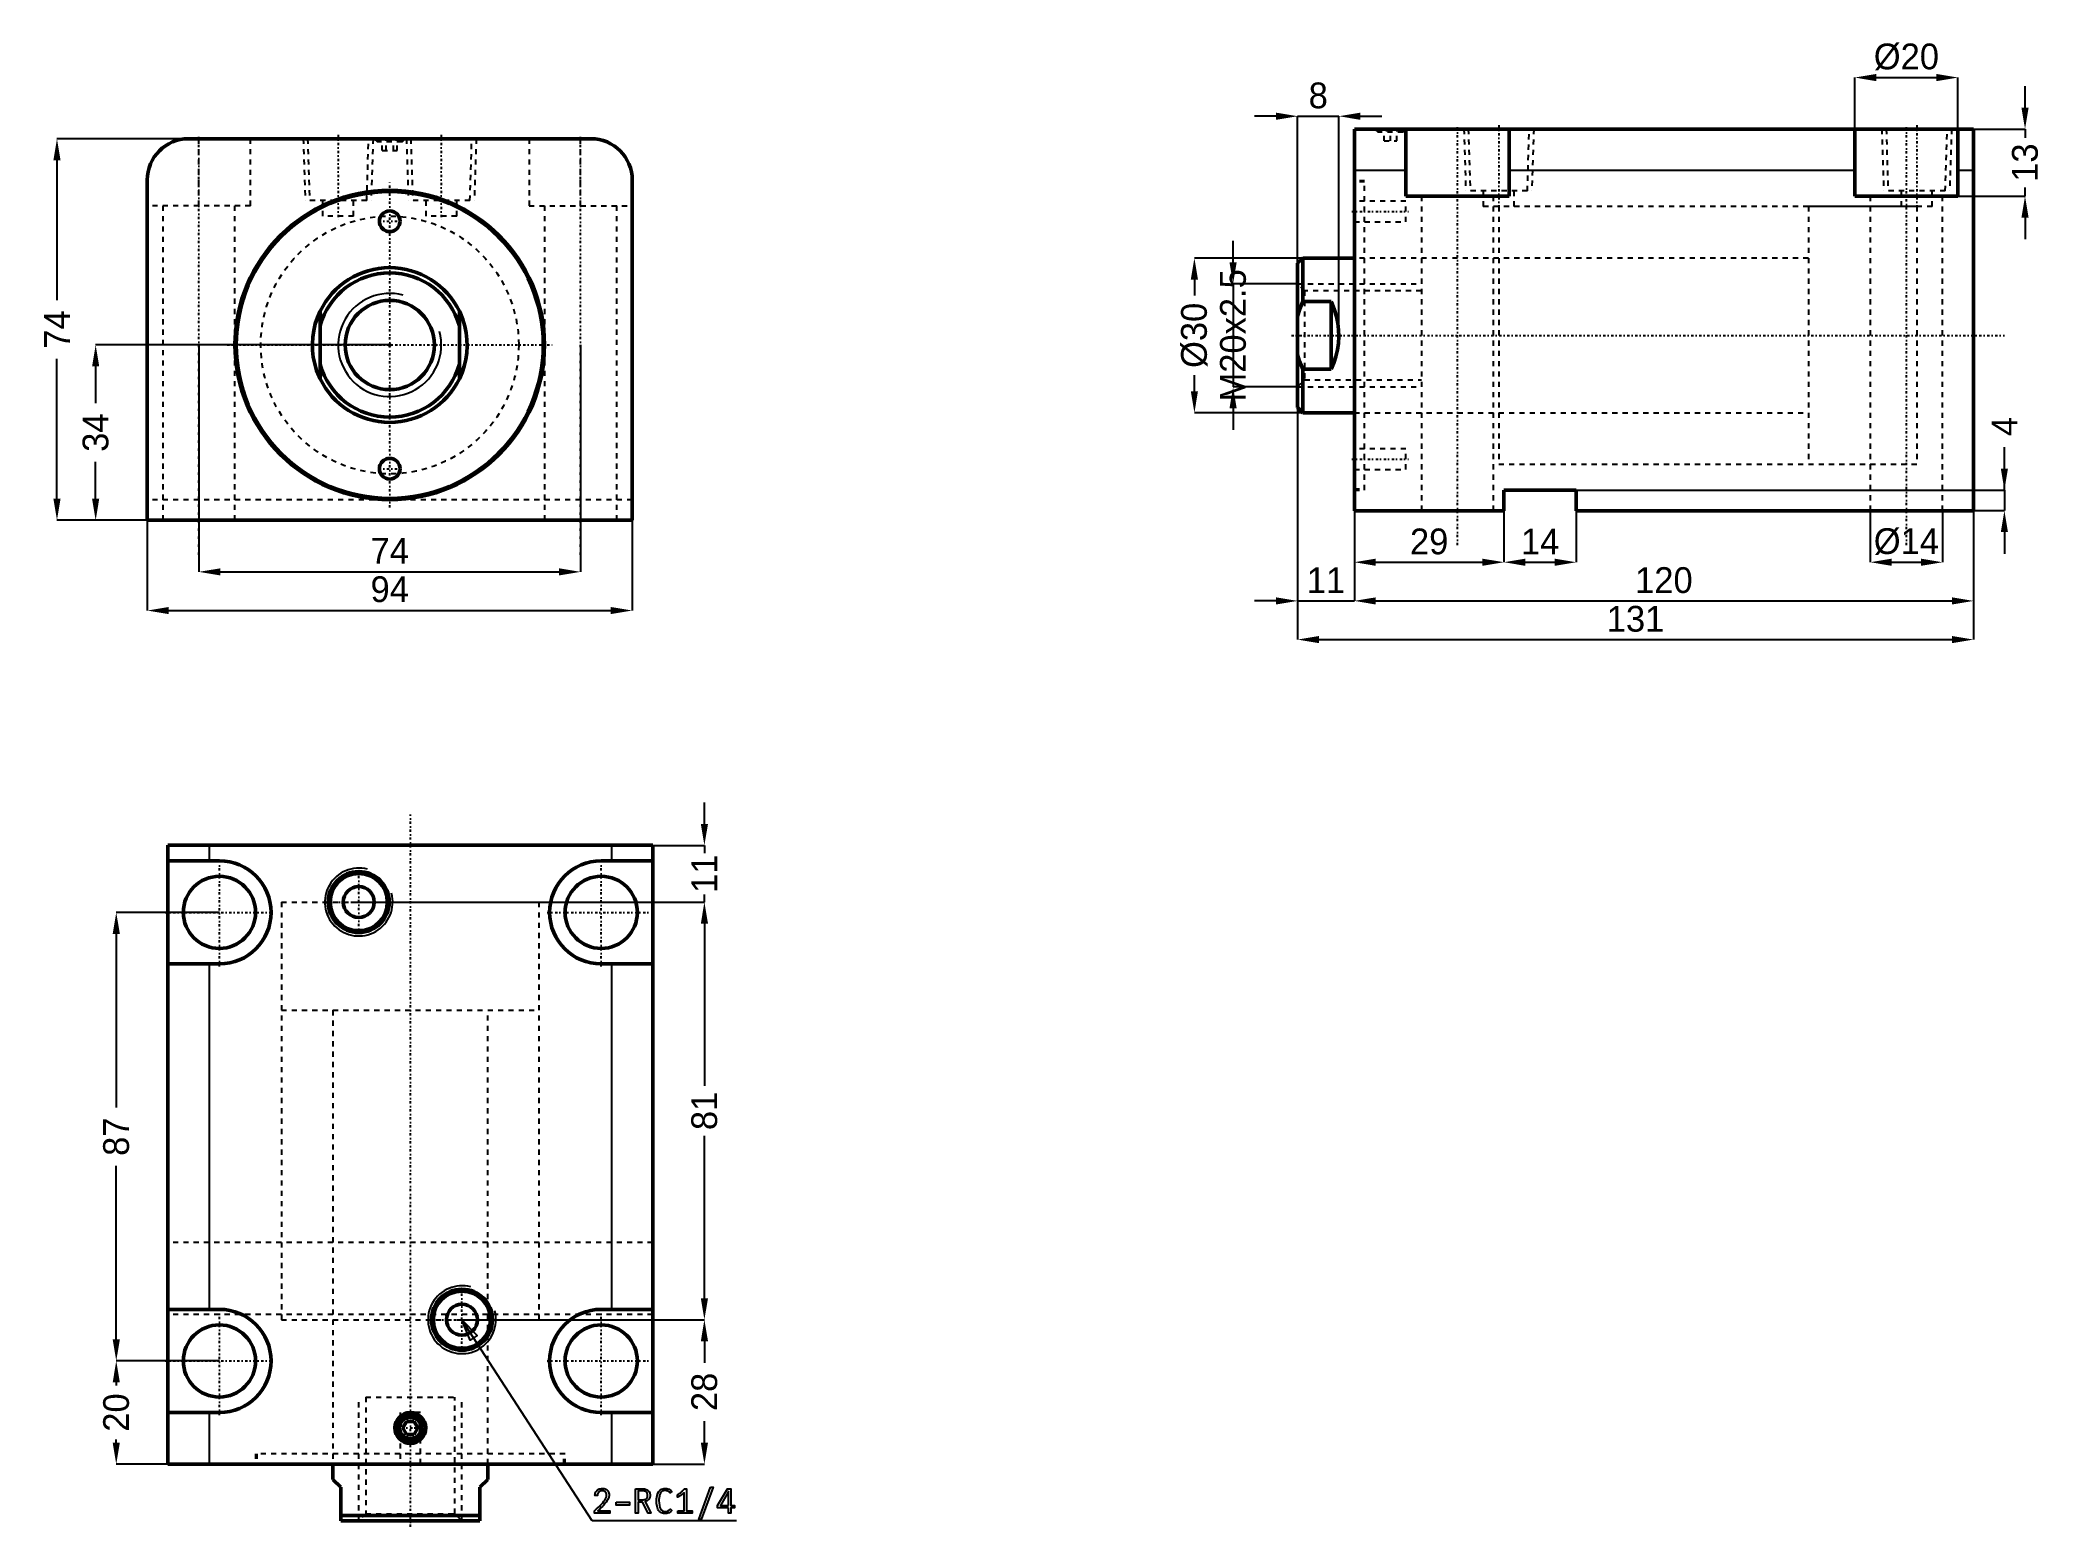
# Model space of a CAD drawing. Header units: millimetres. Extents: x -68 to 320, y -229 to 59.
import ezdxf

# ---------------------------------------------------------------- set-up
doc = ezdxf.new("R2010")
doc.units = ezdxf.units.MM
doc.linetypes.add('Center', pattern=[1.5, 0.45, -0.5, 0.05, -0.5])
doc.linetypes.add('Dashed', pattern=[2, 1, -1])
for name, color, linetype, lineweight in [('2d ConnectionPoints', 7, 'Continuous', 50), ('AM_0', 7, 'Continuous', 50), ('AM_4', 3, 'Continuous', 25), ('AM_5', 3, 'Continuous', 25), ('AM_7', 7, 'Center', 25), ('AM_9', 6, 'Dashed', 25)]:
    doc.layers.add(name, color=color, linetype=linetype, lineweight=lineweight)
doc.dimstyles.new('ISO-25', dxfattribs={"dimtxt": 2.5, "dimasz": 2.5, "dimexe": 1.25, "dimexo": 0.625, "dimtad": 1, "dimtxsty": 'Standard', "dimcen": 2.5, "dimadec": 0, "dimazin": 0, "dimtfac": 1, "dimtmove": 0, "dimatfit": 3, "dimfxl": 1, "dimarcsym": 0})

# ---------------------------------------------------------------- blocks, each defined once
blk = doc.blocks.new('1_RODcxhc_a_sd_50_60_IN_0_in_CXHC_A_IN_LA_50_60ST_0__CN_0')
at = {"layer": 'AM_0'}
for p, q in [((-13.5, -6.54), (-13.5, 6.54)), ((13.5, 6.54), (13.5, -6.54))]:
    blk.add_line(p, q, dxfattribs=at)
for points in [[(-13.5, 6.54), (-14.02, 5.34), (-14.43, 4.09), (-14.73, 2.82), (-14.92, 1.53), (-15, 0.22), (-14.96, -1.09), (-14.81, -2.39), (-14.54, -3.67), (-14.17, -4.92), (-13.69, -6.14), (-13.5, -6.54)], [(13.5, -6.54), (14.02, -5.34), (14.43, -4.09), (14.73, -2.82), (14.92, -1.53), (15, -0.22), (14.96, 1.09), (14.81, 2.39), (14.54, 3.67), (14.17, 4.92), (13.69, 6.14), (13.5, 6.54)]]:
    blk.add_lwpolyline(points, dxfattribs=at)
blk.add_circle((0, 0), 8.65, dxfattribs=at)
for radius, start, end in [(15, 25.8419, 154.1581), (14, 15.3589, 164.6411), (14, 195.3589, 344.6411), (15, 205.8419, 334.1581)]:
    blk.add_arc((0, 0), radius, start, end, dxfattribs=at)
at = {"layer": 'AM_5'}
blk.add_arc((0, 0), 10, 75, 15, dxfattribs=at)
blk = doc.blocks.new('2_bodycxhc_la_a_50_60_0_in_CXHC_A_IN_LA_50_60ST_0__CN_0')
at = {"layer": 'AM_0'}
for p, q in [((39, 40), (-39, 40)), ((-47, 32), (-47, -34)), ((47, -34), (47, 32)), ((-47, -34), (47, -34))]:
    blk.add_line(p, q, dxfattribs=at)
for centre, radius in [((0, 0), 30), ((0, 0), 29.75), ((0, 24), 2), ((0, -24), 2)]:
    blk.add_circle(centre, radius, dxfattribs=at)
for centre, start, end in [((-39, 32), 90, 180), ((39, 32), 360, 90)]:
    blk.add_arc(centre, 8, start, end, dxfattribs=at)
at = {"layer": 'AM_5', "linetype": 'Dashed'}
for p, q in [((-16.77, 40), (-16.39, 28)), ((-3.23, 40), (-3.61, 28)), ((3.23, 40), (3.61, 28)), ((16.77, 40), (16.39, 28))]:
    blk.add_line(p, q, dxfattribs=at)
at = {"layer": 'AM_7'}
for p, q in [((-37, -40.7), (-37, 40.7)), ((-10, 40.75), (-10, 24.25)), ((0, 40.03), (0, 39.37)), ((10, 40.75), (10, 24.25)), ((37, -40.7), (37, 40.7)), ((0, -31.5), (0, 31.5)), ((-2.1, 24), (2.1, 24)), ((-31.5, 0), (31.5, 0)), ((-2.1, -24), (2.1, -24))]:
    blk.add_line(p, q, dxfattribs=at)
at = {"layer": 'AM_9'}
for p, q in [((-37, 27), (-37, 40)), ((-27, 27), (-27, 40)), ((-15.91, 40), (-15.54, 28)), ((-4.46, 28), (-4.09, 40)), ((-3, 40), (-2.4, 39.4)), ((-2.1, 39.7), (-2.4, 39.4)), ((2.4, 39.4), (-2.4, 39.4)), ((2.1, 39.7), (-2.1, 39.7)), ((-1.44, 37.7), (-1.44, 39.7)), ((-0.72, 37.7), (-0.72, 39.7)), ((0.72, 37.7), (0.72, 39.7)), ((1.44, 37.7), (1.44, 39.7)), ((2.4, 39.4), (2.1, 39.7)), ((2.4, 39.4), (3, 40)), ((4.09, 40), (4.46, 28)), ((15.54, 28), (15.91, 40)), ((27, 40), (27, 27)), ((37, 27), (37, 40)), ((-1.44, 37.7), (1.44, 37.7)), ((-4.46, 28), (-15.54, 28)), ((-13, 28), (-13, 25)), ((-7, 25), (-7, 28)), ((15.54, 28), (4.46, 28)), ((7, 28), (7, 25)), ((13, 25), (13, 28)), ((-27, 27), (-47, 27)), ((-44, 27), (-44, -34)), ((-30, -34), (-30, 27)), ((-7, 25), (-13, 25)), ((13, 25), (7, 25)), ((27, 27), (47, 27)), ((30, 27), (30, -34)), ((44, -34), (44, 27)), ((47, -30), (-47, -30))]:
    blk.add_line(p, q, dxfattribs=at)
blk.add_circle((0, 0), 25, dxfattribs=at)
blk = doc.blocks.new('*D3')
at = {"layer": 'AM_5', "color": 0, "lineweight": -2}
for p, q in [((-47, -34), (-47, -51.5)), ((47, -34), (47, -51.5)), ((-42.83, -51.5), (42.83, -51.5))]:
    blk.add_line(p, q, dxfattribs=at)
at = {"layer": 'AM_5', "color": 0}
for points in [[(-42.83, -50.81), (-42.83, -52.19), (-47, -51.5)], [(42.83, -52.19), (42.83, -50.81), (47, -51.5)]]:
    blk.add_solid(points, dxfattribs=at)
at = {"layer": 'Defpoints', "color": 0}
for p in [(-47, -34), (47, -34), (47, -51.5)]:
    blk.add_point(p, dxfattribs=at)
at = {"layer": 'AM_5', "color": 0, "insert": (0, -47.39), "char_height": 5, "attachment_point": 5}
blk.add_mtext('94', dxfattribs=at)
blk = doc.blocks.new('*D4')
at = {"layer": 'AM_5', "color": 0, "lineweight": -2}
for p, q in [((-37, 0), (-37, -44)), ((37, 0), (37, -44)), ((-32.83, -44), (32.83, -44))]:
    blk.add_line(p, q, dxfattribs=at)
at = {"layer": 'AM_5', "color": 0}
for points in [[(-32.83, -43.31), (-32.83, -44.69), (-37, -44)], [(32.83, -44.69), (32.83, -43.31), (37, -44)]]:
    blk.add_solid(points, dxfattribs=at)
at = {"layer": 'Defpoints', "color": 0}
for p in [(-37, 0), (37, 0), (37, -44)]:
    blk.add_point(p, dxfattribs=at)
at = {"layer": 'AM_5', "color": 0, "insert": (0, -39.91), "char_height": 5, "attachment_point": 5}
blk.add_mtext('74', dxfattribs=at)
blk = doc.blocks.new('*D5')
at = {"layer": 'AM_5', "color": 0, "lineweight": -2}
for p, q in [((-39, 40), (-64.5, 40)), ((-64.5, 35.83), (-64.5, 8.67)), ((-64.5, -29.83), (-64.5, -2.67)), ((-47, -34), (-64.5, -34))]:
    blk.add_line(p, q, dxfattribs=at)
at = {"layer": 'AM_5', "color": 0}
for points in [[(-63.81, 35.83), (-65.19, 35.83), (-64.5, 40)], [(-65.19, -29.83), (-63.81, -29.83), (-64.5, -34)]]:
    blk.add_solid(points, dxfattribs=at)
at = {"layer": 'Defpoints', "color": 0}
for p in [(-64.5, 40), (-39, 40), (-47, -34)]:
    blk.add_point(p, dxfattribs=at)
at = {"layer": 'AM_5', "color": 0, "insert": (-64.5, 3), "char_height": 5, "attachment_point": 5, "rotation": 90}
blk.add_mtext('74', dxfattribs=at)
blk = doc.blocks.new('*D6')
at = {"layer": 'AM_5', "color": 0, "lineweight": -2}
for p, q in [((0, 0), (-57, 0)), ((-57, -4.17), (-57, -11.31)), ((-57, -29.83), (-57, -22.69)), ((-47, -34), (-57, -34))]:
    blk.add_line(p, q, dxfattribs=at)
at = {"layer": 'AM_5', "color": 0}
for points in [[(-56.31, -4.17), (-57.69, -4.17), (-57, 0)], [(-57.69, -29.83), (-56.31, -29.83), (-57, -34)]]:
    blk.add_solid(points, dxfattribs=at)
at = {"layer": 'Defpoints', "color": 0}
for p in [(-57, 0), (0, 0), (-47, -34)]:
    blk.add_point(p, dxfattribs=at)
at = {"layer": 'AM_5', "color": 0, "insert": (-57, -17), "char_height": 5, "attachment_point": 5, "rotation": 90}
blk.add_mtext('34', dxfattribs=at)
blk = doc.blocks.new('1_RODcxhc_a_sd_50_60_IN_0_in_CXHC_A_IN_LA_50_60ST_0__CN_2')
at = {"layer": 'AM_0'}
for p, q in [((-10, 15), (-11, 14)), ((-11, 14), (-11, -14)), ((0, 15), (-10, 15)), ((-10, 15), (-10, 6.54)), ((-4.5, 6.54), (-10, 6.54)), ((-4.5, 6.54), (-4.5, -6.54)), ((-10, -6.54), (-4.5, -6.54)), ((-10, -6.54), (-10, -15)), ((-11, -14), (-10, -15)), ((-10, -15), (0, -15))]:
    blk.add_line(p, q, dxfattribs=at)
for points in [[(-10, 6.54), (-10.55, 5.15), (-11, 3.71)], [(-4.5, -6.54), (-3.98, -5.34), (-3.57, -4.09), (-3.27, -2.82), (-3.08, -1.53), (-3, -0.22), (-3.04, 1.09), (-3.19, 2.39), (-3.46, 3.67), (-3.83, 4.92), (-4.31, 6.14), (-4.5, 6.54)], [(-11, -3.71), (-10.6, -5.01), (-10, -6.54)]]:
    blk.add_lwpolyline(points, dxfattribs=at)
at = {"layer": 'AM_5', "linetype": 'Dashed'}
for p, q in [((-11, 10), (13, 10)), ((-11, -10), (13, -10))]:
    blk.add_line(p, q, dxfattribs=at)
at = {"layer": 'AM_9'}
for p, q in [((109, 25), (88, 25)), ((88, 25), (88, -25)), ((109, 25), (109, -25)), ((88, 15), (0, 15)), ((-9.65, 8.65), (-11, 10)), ((13, 8.65), (-9.65, 8.65)), ((-9.65, 8.65), (-9.65, -8.65)), ((-11, -10), (-9.65, -8.65)), ((-9.65, -8.65), (13, -8.65)), ((0, -15), (88, -15)), ((88, -25), (109, -25))]:
    blk.add_line(p, q, dxfattribs=at)
blk = doc.blocks.new('2_bodycxhc_la_a_50_60_0_in_CXHC_A_IN_LA_50_60ST_0__CN_2')
at = {"layer": 'AM_0'}
for p, q in [((120, 40), (0, 40)), ((0, -34), (0, 40)), ((10, 27), (10, 40)), ((30, 40), (30, 27)), ((97, 27), (97, 40)), ((117, 40), (117, 27)), ((120, -34), (120, 40)), ((30, 27), (10, 27)), ((117, 27), (97, 27)), ((29, -30), (29, -34)), ((43, -30), (29, -30)), ((43, -34), (43, -30)), ((29, -34), (0, -34)), ((120, -34), (43, -34))]:
    blk.add_line(p, q, dxfattribs=at)
at = {"layer": 'AM_4'}
for p, q in [((10, 32), (0, 32)), ((97, 32), (30, 32)), ((120, 32), (117, 32))]:
    blk.add_line(p, q, dxfattribs=at)
at = {"layer": 'AM_5', "linetype": 'Dashed'}
for p, q in [((21.23, 40), (21.61, 28)), ((34.77, 40), (34.39, 28)), ((102.23, 40), (102.61, 28)), ((115.77, 40), (115.39, 28))]:
    blk.add_line(p, q, dxfattribs=at)
at = {"layer": 'AM_7'}
for p, q in [((7, 40.03), (7, 39.37)), ((20, -40.7), (20, 40.7)), ((28, 40.75), (28, 24.25)), ((107, -40.7), (107, 40.7)), ((109, 40.75), (109, 24.25)), ((-0.5, 24), (10.5, 24)), ((-12.2, 0), (126, 0)), ((-0.5, -24), (10.5, -24))]:
    blk.add_line(p, q, dxfattribs=at)
at = {"layer": 'AM_9'}
for p, q in [((4, 40), (4.6, 39.4)), ((4.9, 39.7), (4.6, 39.4)), ((9.4, 39.4), (4.6, 39.4)), ((9.1, 39.7), (4.9, 39.7)), ((5.75, 37.7), (5.75, 39.7)), ((7, 37.7), (7, 39.7)), ((8.25, 37.7), (8.25, 39.7)), ((9.4, 39.4), (9.1, 39.7)), ((9.4, 39.4), (10, 40)), ((22.09, 40), (22.46, 28)), ((33.54, 28), (33.91, 40)), ((103.09, 40), (103.46, 28)), ((114.54, 28), (114.91, 40)), ((5.75, 37.7), (8.25, 37.7)), ((2, 30), (0, 30)), ((2, 29.75), (0, 29.75)), ((2, -30), (2, 30)), ((33.54, 28), (22.46, 28)), ((25, 28), (25, 25)), ((31, 25), (31, 28)), ((114.54, 28), (103.46, 28)), ((106, 28), (106, 25)), ((112, 25), (112, 28)), ((10, 26), (0, 26)), ((10, 22), (10, 26)), ((13, 27), (13, -34)), ((112, 25), (25, 25)), ((27, -34), (27, 27)), ((28, 25), (28, -25)), ((100, 27), (100, -34)), ((109, 25), (109, -25)), ((114, -34), (114, 27)), ((0, 22), (10, 22)), ((28, 15), (0, 15)), ((0, -15), (28, -15)), ((10, -22), (0, -22)), ((10, -26), (10, -22)), ((0, -26), (10, -26)), ((28, -25), (109, -25)), ((0, -29.75), (2, -29.75)), ((0, -30), (2, -30))]:
    blk.add_line(p, q, dxfattribs=at)
blk = doc.blocks.new('*D22')
at = {"layer": 'AM_5', "color": 0, "lineweight": -2}
for p, q in [((215.97, -28.13), (215.97, -42.13)), ((186.97, -32.13), (186.97, -42.13)), ((191.13, -42.13), (211.8, -42.13))]:
    blk.add_line(p, q, dxfattribs=at)
at = {"layer": 'AM_5', "color": 0}
for points in [[(191.13, -41.44), (191.13, -42.83), (186.97, -42.13)], [(211.8, -42.83), (211.8, -41.44), (215.97, -42.13)]]:
    blk.add_solid(points, dxfattribs=at)
at = {"layer": 'Defpoints', "color": 0}
for p in [(215.97, -28.13), (186.97, -32.13), (215.97, -42.13)]:
    blk.add_point(p, dxfattribs=at)
at = {"layer": 'AM_5', "color": 0, "insert": (201.47, -38.13), "char_height": 5, "attachment_point": 5}
blk.add_mtext('29', dxfattribs=at)
blk = doc.blocks.new('*D23')
at = {"layer": 'AM_5', "color": 0, "lineweight": -2}
for p, q in [((186.97, -32.13), (186.97, -49.63)), ((306.97, -32.13), (306.97, -49.63)), ((191.13, -49.63), (302.8, -49.63))]:
    blk.add_line(p, q, dxfattribs=at)
at = {"layer": 'AM_5', "color": 0}
for points in [[(191.13, -48.94), (191.13, -50.33), (186.97, -49.63)], [(302.8, -50.33), (302.8, -48.94), (306.97, -49.63)]]:
    blk.add_solid(points, dxfattribs=at)
at = {"layer": 'Defpoints', "color": 0}
for p in [(186.97, -32.13), (306.97, -32.13), (306.97, -49.63)]:
    blk.add_point(p, dxfattribs=at)
at = {"layer": 'AM_5', "color": 0, "insert": (246.97, -45.63), "char_height": 5, "attachment_point": 5}
blk.add_mtext('120', dxfattribs=at)
blk = doc.blocks.new('*D24')
at = {"layer": 'AM_5', "color": 0, "lineweight": -2}
for p, q in [((175.97, 1.87), (175.97, -57.13)), ((306.97, -32.13), (306.97, -57.13)), ((180.13, -57.13), (302.8, -57.13))]:
    blk.add_line(p, q, dxfattribs=at)
at = {"layer": 'AM_5', "color": 0}
for points in [[(180.13, -56.44), (180.13, -57.83), (175.97, -57.13)], [(302.8, -57.83), (302.8, -56.44), (306.97, -57.13)]]:
    blk.add_solid(points, dxfattribs=at)
at = {"layer": 'Defpoints', "color": 0}
for p in [(175.97, 1.87), (306.97, -32.13), (306.97, -57.13)]:
    blk.add_point(p, dxfattribs=at)
at = {"layer": 'AM_5', "color": 0, "insert": (241.47, -53.13), "char_height": 5, "attachment_point": 5}
blk.add_mtext('131', dxfattribs=at)
blk = doc.blocks.new('*D25')
at = {"layer": 'AM_5', "color": 0, "lineweight": -2}
for p, q in [((215.97, -28.13), (215.97, -42.13)), ((229.97, -32.13), (229.97, -42.13)), ((220.13, -42.13), (225.8, -42.13))]:
    blk.add_line(p, q, dxfattribs=at)
at = {"layer": 'AM_5', "color": 0}
for points in [[(220.13, -41.44), (220.13, -42.83), (215.97, -42.13)], [(225.8, -42.83), (225.8, -41.44), (229.97, -42.13)]]:
    blk.add_solid(points, dxfattribs=at)
at = {"layer": 'Defpoints', "color": 0}
for p in [(215.97, -28.13), (229.97, -32.13), (229.97, -42.13)]:
    blk.add_point(p, dxfattribs=at)
at = {"layer": 'AM_5', "color": 0, "insert": (222.97, -38.13), "char_height": 5, "attachment_point": 5}
blk.add_mtext('14', dxfattribs=at)
blk = doc.blocks.new('*D26')
at = {"layer": 'AM_5', "color": 0, "lineweight": -2}
for p, q in [((312.97, -28.13), (312.97, -19.8)), ((215.97, -28.13), (312.97, -28.13)), ((312.97, -28.13), (312.97, -32.13)), ((229.97, -32.13), (312.97, -32.13)), ((312.97, -36.3), (312.97, -40.47))]:
    blk.add_line(p, q, dxfattribs=at)
at = {"layer": 'AM_5', "color": 0}
for points in [[(312.27, -23.97), (313.66, -23.97), (312.97, -28.13)], [(313.66, -36.3), (312.27, -36.3), (312.97, -32.13)]]:
    blk.add_solid(points, dxfattribs=at)
at = {"layer": 'Defpoints', "color": 0}
for p in [(215.97, -28.13), (229.97, -32.13), (312.97, -32.13)]:
    blk.add_point(p, dxfattribs=at)
at = {"layer": 'AM_5', "color": 0, "insert": (312.97, -15.8), "char_height": 5, "attachment_point": 5, "rotation": 90}
blk.add_mtext('4', dxfattribs=at)
blk = doc.blocks.new('*D27')
at = {"layer": 'AM_5', "color": 0, "lineweight": -2}
for p, q in [((286.97, -32.13), (286.97, -42.13)), ((300.97, -32.13), (300.97, -42.13)), ((291.13, -42.13), (296.8, -42.13))]:
    blk.add_line(p, q, dxfattribs=at)
at = {"layer": 'AM_5', "color": 0}
for points in [[(291.13, -41.44), (291.13, -42.83), (286.97, -42.13)], [(296.8, -42.83), (296.8, -41.44), (300.97, -42.13)]]:
    blk.add_solid(points, dxfattribs=at)
at = {"layer": 'Defpoints', "color": 0}
for p in [(286.97, -32.13), (300.97, -32.13), (300.97, -42.13)]:
    blk.add_point(p, dxfattribs=at)
at = {"layer": 'AM_5', "color": 0, "insert": (293.97, -38.13), "char_height": 5, "attachment_point": 5}
blk.add_mtext('Ø14', dxfattribs=at)
blk = doc.blocks.new('*D28')
at = {"layer": 'AM_5', "color": 0, "lineweight": -2}
for p, q in [((283.97, 41.87), (283.97, 51.87)), ((288.13, 51.87), (299.8, 51.87)), ((303.97, 41.87), (303.97, 51.87))]:
    blk.add_line(p, q, dxfattribs=at)
at = {"layer": 'AM_5', "color": 0}
for points in [[(288.13, 52.56), (288.13, 51.17), (283.97, 51.87)], [(299.8, 51.17), (299.8, 52.56), (303.97, 51.87)]]:
    blk.add_solid(points, dxfattribs=at)
at = {"layer": 'Defpoints', "color": 0}
for p in [(303.97, 51.87), (283.97, 41.87), (303.97, 41.87)]:
    blk.add_point(p, dxfattribs=at)
at = {"layer": 'AM_5', "color": 0, "insert": (293.97, 55.87), "char_height": 5, "attachment_point": 5}
blk.add_mtext('Ø20', dxfattribs=at)
blk = doc.blocks.new('*D29')
at = {"layer": 'AM_5', "color": 0, "lineweight": -2}
for p, q in [((316.97, 46.03), (316.97, 50.2)), ((303.97, 41.87), (316.97, 41.87)), ((316.97, 41.87), (316.97, 40.2)), ((303.97, 28.87), (316.97, 28.87)), ((316.97, 28.87), (316.97, 30.53)), ((316.97, 24.7), (316.97, 20.53))]:
    blk.add_line(p, q, dxfattribs=at)
at = {"layer": 'AM_5', "color": 0}
for points in [[(316.27, 46.03), (317.66, 46.03), (316.97, 41.87)], [(317.66, 24.7), (316.27, 24.7), (316.97, 28.87)]]:
    blk.add_solid(points, dxfattribs=at)
at = {"layer": 'Defpoints', "color": 0}
for p in [(303.97, 41.87), (303.97, 28.87), (316.97, 28.87)]:
    blk.add_point(p, dxfattribs=at)
at = {"layer": 'AM_5', "color": 0, "insert": (316.97, 35.37), "char_height": 5, "attachment_point": 5, "rotation": 90}
blk.add_mtext('13', dxfattribs=at)
blk = doc.blocks.new('*D30')
at = {"layer": 'AM_5', "color": 0, "lineweight": -2}
for p, q in [((175.97, 1.87), (175.97, -49.63)), ((186.97, -32.13), (186.97, -49.63)), ((171.8, -49.63), (167.63, -49.63)), ((175.97, -49.63), (186.97, -49.63)), ((191.13, -49.63), (195.3, -49.63))]:
    blk.add_line(p, q, dxfattribs=at)
at = {"layer": 'AM_5', "color": 0}
for points in [[(171.8, -50.33), (171.8, -48.94), (175.97, -49.63)], [(191.13, -48.94), (191.13, -50.33), (186.97, -49.63)]]:
    blk.add_solid(points, dxfattribs=at)
at = {"layer": 'Defpoints', "color": 0}
for p in [(175.97, 1.87), (186.97, -32.13), (186.97, -49.63)]:
    blk.add_point(p, dxfattribs=at)
at = {"layer": 'AM_5', "color": 0, "insert": (181.47, -45.63), "char_height": 5, "attachment_point": 5}
blk.add_mtext('11', dxfattribs=at)
blk = doc.blocks.new('*D31')
at = {"layer": 'AM_5', "color": 0, "lineweight": -2}
for p, q in [((171.8, 44.37), (167.63, 44.37)), ((175.97, 1.87), (175.97, 44.37)), ((175.97, 44.37), (183.97, 44.37)), ((183.97, 1.87), (183.97, 44.37)), ((188.13, 44.37), (192.3, 44.37))]:
    blk.add_line(p, q, dxfattribs=at)
at = {"layer": 'AM_5', "color": 0}
for points in [[(171.8, 43.67), (171.8, 45.06), (175.97, 44.37)], [(188.13, 45.06), (188.13, 43.67), (183.97, 44.37)]]:
    blk.add_solid(points, dxfattribs=at)
at = {"layer": 'Defpoints', "color": 0}
for p in [(183.97, 44.37), (175.97, 1.87), (183.97, 1.87)]:
    blk.add_point(p, dxfattribs=at)
at = {"layer": 'AM_5', "color": 0, "insert": (179.97, 48.37), "char_height": 5, "attachment_point": 5}
blk.add_mtext('8', dxfattribs=at)
blk = doc.blocks.new('*D32')
at = {"layer": 'AM_5', "color": 0, "lineweight": -2}
for p, q in [((176.97, 16.87), (155.97, 16.87)), ((155.97, 12.7), (155.97, 9.62)), ((155.97, -8.97), (155.97, -5.88)), ((176.97, -13.13), (155.97, -13.13))]:
    blk.add_line(p, q, dxfattribs=at)
at = {"layer": 'AM_5', "color": 0}
for points in [[(156.66, 12.7), (155.27, 12.7), (155.97, 16.87)], [(155.27, -8.97), (156.66, -8.97), (155.97, -13.13)]]:
    blk.add_solid(points, dxfattribs=at)
at = {"layer": 'Defpoints', "color": 0}
for p in [(155.97, 16.87), (176.97, 16.87), (176.97, -13.13)]:
    blk.add_point(p, dxfattribs=at)
at = {"layer": 'AM_5', "color": 0, "insert": (155.97, 1.87), "char_height": 5, "attachment_point": 5, "rotation": 90}
blk.add_mtext('Ø30', dxfattribs=at)
blk = doc.blocks.new('*D33')
at = {"layer": 'AM_5', "color": 0, "lineweight": -2}
for p, q in [((163.47, 16.03), (163.47, 20.2)), ((175.97, 11.87), (163.47, 11.87)), ((163.47, 11.87), (163.47, -8.13)), ((175.97, -8.13), (163.47, -8.13)), ((163.47, -12.3), (163.47, -16.47))]:
    blk.add_line(p, q, dxfattribs=at)
at = {"layer": 'AM_5', "color": 0}
for points in [[(162.77, 16.03), (164.16, 16.03), (163.47, 11.87)], [(164.16, -12.3), (162.77, -12.3), (163.47, -8.13)]]:
    blk.add_solid(points, dxfattribs=at)
at = {"layer": 'Defpoints', "color": 0}
for p in [(175.97, 11.87), (163.47, -8.13), (175.97, -8.13)]:
    blk.add_point(p, dxfattribs=at)
at = {"layer": 'AM_5', "color": 0, "insert": (163.47, 1.87), "char_height": 5, "attachment_point": 5, "rotation": 90}
blk.add_mtext('M20x2.5', dxfattribs=at)
blk = doc.blocks.new('1_RODcxhc_a_sd_50_60_IN_0_in_CXHC_A_IN_LA_50_60ST_0__CN_4')
at = {"layer": 'AM_0'}
for p, q in [((-15, 0), (-15, -3)), ((15, -3), (15, 0)), ((-13.5, -4.5), (-15, -3)), ((15, -3), (13.5, -4.5)), ((-13.5, -11), (-13.5, -4.5)), ((13.5, -4.5), (13.5, -11)), ((-13.5, -10), (13.5, -10)), ((-13.5, -11), (13.5, -11))]:
    blk.add_line(p, q, dxfattribs=at)
at = {"layer": 'AM_5', "linetype": 'Dashed'}
for p, q in [((-10, -11), (-10, 13)), ((10, -11), (10, 13))]:
    blk.add_line(p, q, dxfattribs=at)
at = {"layer": 'AM_7'}
blk.add_line((0, -12.2), (0, 126), dxfattribs=at)
at = {"layer": 'AM_9'}
for p, q in [((-25, 109), (25, 109)), ((-25, 109), (-25, 88)), ((25, 88), (25, 109)), ((-25, 88), (25, 88)), ((-15, 88), (-15, 0)), ((15, 0), (15, 88)), ((-8.647, 13), (8.647, 13)), ((-8.647, 13), (-8.647, -9.647)), ((8.647, -9.647), (8.647, 13)), ((-8.647, -9.647), (-10, -11)), ((-8.647, -9.647), (8.647, -9.647)), ((10, -11), (8.647, -9.647))]:
    blk.add_line(p, q, dxfattribs=at)
blk = doc.blocks.new('2_bodycxhc_la_a_50_60_0_in_CXHC_A_IN_LA_50_60ST_0__CN_4')
at = {"layer": 'AM_0'}
for p, q in [((47, 120), (-47, 120)), ((-47, 120), (-47, 0)), ((-47, 117), (-37, 117)), ((37, 117), (47, 117)), ((47, 120), (47, 0)), ((-37, 97), (-47, 97)), ((47, 97), (37, 97)), ((-47, 30), (-37, 30)), ((37, 30), (47, 30)), ((-37, 10), (-47, 10)), ((-0.72, 8.25), (-1.44, 7)), ((0.72, 8.25), (-0.72, 8.25)), ((1.44, 7), (0.72, 8.25)), ((47, 10), (37, 10)), ((-1.44, 7), (-0.72, 5.75)), ((-0.72, 5.75), (0.72, 5.75)), ((0.72, 5.75), (1.44, 7)), ((47, 0), (-47, 0))]:
    blk.add_line(p, q, dxfattribs=at)
for centre, radius in [((-37, 107), 7), ((-10, 109), 5.91), ((-10, 109), 5.54), ((37, 107), 7), ((-10, 109), 3), ((10, 28), 5.91), ((10, 28), 5.54), ((10, 28), 3), ((-37, 20), 7), ((37, 20), 7), ((0, 7), 3), ((0, 7), 2.4), ((0, 7), 2.1)]:
    blk.add_circle(centre, radius, dxfattribs=at)
for centre, start, end in [((-37, 107), 270, 90), ((37, 107), 90, 270), ((-37, 20), 270, 90), ((37, 20), 90, 270)]:
    blk.add_arc(centre, 10, start, end, dxfattribs=at)
at = {"layer": 'AM_4'}
for p, q in [((-39, 120), (-39, 117)), ((39, 120), (39, 117)), ((-39, 97), (-39, 30)), ((39, 97), (39, 30)), ((-39, 10), (-39, 0)), ((39, 10), (39, 0))]:
    blk.add_line(p, q, dxfattribs=at)
at = {"layer": 'AM_5'}
for centre in [(-10, 109), (10, 28)]:
    blk.add_arc(centre, 6.58, 75, 15, dxfattribs=at)
at = {"layer": 'AM_7'}
for p, q in [((-37, 96.5), (-37, 117.5)), ((37, 96.5), (37, 117.5)), ((-10, 102.79), (-10, 115.21)), ((-16.21, 109), (-3.79, 109)), ((-47.5, 107), (-26.5, 107)), ((26.5, 107), (47.5, 107)), ((10, 21.79), (10, 34.21)), ((-37, 9.5), (-37, 30.5)), ((3.79, 28), (16.21, 28)), ((37, 9.5), (37, 30.5)), ((-47.5, 20), (-26.5, 20)), ((26.5, 20), (47.5, 20)), ((-3.15, 7), (3.15, 7))]:
    blk.add_line(p, q, dxfattribs=at)
at = {"layer": 'AM_9'}
for p, q in [((-25, 109), (25, 109)), ((-25, 109), (-25, 28)), ((25, 28), (25, 109)), ((47, 43), (-47, 43)), ((47, 29), (-47, 29)), ((-25, 28), (25, 28)), ((-15, 28), (-15, 0)), ((15, 0), (15, 28)), ((2, 10), (-2, 10)), ((-2, 10), (-2, 0)), ((2, 0), (2, 10)), ((30, 2), (-30, 2)), ((-30, 2), (-30, 0)), ((-29.75, 2), (-29.75, 0)), ((29.75, 0), (29.75, 2)), ((30, 0), (30, 2))]:
    blk.add_line(p, q, dxfattribs=at)
blk = doc.blocks.new('*D42')
at = {"layer": 'AM_5', "color": 0, "lineweight": -2}
for p, q in [((-33.01, -197.04), (-53.01, -197.04)), ((-53.01, -201.2), (-53.01, -201.79)), ((-53.01, -212.87), (-53.01, -212.29)), ((-43.01, -217.04), (-53.01, -217.04))]:
    blk.add_line(p, q, dxfattribs=at)
at = {"layer": 'AM_5', "color": 0}
for points in [[(-52.31, -201.2), (-53.7, -201.2), (-53.01, -197.04)], [(-53.7, -212.87), (-52.31, -212.87), (-53.01, -217.04)]]:
    blk.add_solid(points, dxfattribs=at)
at = {"layer": 'Defpoints', "color": 0}
for p in [(-53.01, -197.04), (-33.01, -197.04), (-43.01, -217.04)]:
    blk.add_point(p, dxfattribs=at)
at = {"layer": 'AM_5', "color": 0, "insert": (-53.01, -207.04), "char_height": 5, "attachment_point": 5, "rotation": 90}
blk.add_mtext('20', dxfattribs=at)
blk = doc.blocks.new('*D43')
at = {"layer": 'AM_5', "color": 0, "lineweight": -2}
for p, q in [((-33.01, -110.04), (-53.01, -110.04)), ((-53.01, -114.2), (-53.01, -147.87)), ((-53.01, -192.87), (-53.01, -159.2)), ((-33.01, -197.04), (-53.01, -197.04))]:
    blk.add_line(p, q, dxfattribs=at)
at = {"layer": 'AM_5', "color": 0}
for points in [[(-52.31, -114.2), (-53.7, -114.2), (-53.01, -110.04)], [(-53.7, -192.87), (-52.31, -192.87), (-53.01, -197.04)]]:
    blk.add_solid(points, dxfattribs=at)
at = {"layer": 'Defpoints', "color": 0}
for p in [(-53.01, -110.04), (-33.01, -110.04), (-33.01, -197.04)]:
    blk.add_point(p, dxfattribs=at)
at = {"layer": 'AM_5', "color": 0, "insert": (-53.01, -153.54), "char_height": 5, "attachment_point": 5, "rotation": 90}
blk.add_mtext('87', dxfattribs=at)
blk = doc.blocks.new('*D44')
at = {"layer": 'AM_5', "color": 0, "lineweight": -2}
for p, q in [((13.99, -189.04), (60.99, -189.04)), ((60.99, -193.2), (60.99, -197.37)), ((60.99, -212.87), (60.99, -208.7)), ((50.99, -217.04), (60.99, -217.04))]:
    blk.add_line(p, q, dxfattribs=at)
at = {"layer": 'AM_5', "color": 0}
for points in [[(61.69, -193.2), (60.3, -193.2), (60.99, -189.04)], [(60.3, -212.87), (61.69, -212.87), (60.99, -217.04)]]:
    blk.add_solid(points, dxfattribs=at)
at = {"layer": 'Defpoints', "color": 0}
for p in [(13.99, -189.04), (50.99, -217.04), (60.99, -217.04)]:
    blk.add_point(p, dxfattribs=at)
at = {"layer": 'AM_5', "color": 0, "insert": (60.99, -203.04), "char_height": 5, "attachment_point": 5, "rotation": 90}
blk.add_mtext('28', dxfattribs=at)
blk = doc.blocks.new('*D45')
at = {"layer": 'AM_5', "color": 0, "lineweight": -2}
for p, q in [((60.99, -92.87), (60.99, -88.7)), ((50.99, -97.04), (60.99, -97.04)), ((60.99, -97.04), (60.99, -98.54)), ((-6.01, -108.04), (60.99, -108.04)), ((60.99, -108.04), (60.99, -106.54)), ((60.99, -112.2), (60.99, -116.37))]:
    blk.add_line(p, q, dxfattribs=at)
at = {"layer": 'AM_5', "color": 0}
for points in [[(60.3, -92.87), (61.69, -92.87), (60.99, -97.04)], [(61.69, -112.2), (60.3, -112.2), (60.99, -108.04)]]:
    blk.add_solid(points, dxfattribs=at)
at = {"layer": 'Defpoints', "color": 0}
for p in [(50.99, -97.04), (60.99, -97.04), (-6.01, -108.04)]:
    blk.add_point(p, dxfattribs=at)
at = {"layer": 'AM_5', "color": 0, "insert": (60.99, -102.54), "char_height": 5, "attachment_point": 5, "rotation": 90}
blk.add_mtext('11', dxfattribs=at)
blk = doc.blocks.new('*D46')
at = {"layer": 'AM_5', "color": 0, "lineweight": -2}
for p, q in [((-6.01, -108.04), (60.99, -108.04)), ((60.99, -112.2), (60.99, -143.7)), ((60.99, -184.87), (60.99, -153.37)), ((13.99, -189.04), (60.99, -189.04))]:
    blk.add_line(p, q, dxfattribs=at)
at = {"layer": 'AM_5', "color": 0}
for points in [[(61.69, -112.2), (60.3, -112.2), (60.99, -108.04)], [(60.3, -184.87), (61.69, -184.87), (60.99, -189.04)]]:
    blk.add_solid(points, dxfattribs=at)
at = {"layer": 'Defpoints', "color": 0}
for p in [(-6.01, -108.04), (60.99, -108.04), (13.99, -189.04)]:
    blk.add_point(p, dxfattribs=at)
at = {"layer": 'AM_5', "color": 0, "insert": (60.99, -148.54), "char_height": 5, "attachment_point": 5, "rotation": 90}
blk.add_mtext('81', dxfattribs=at)

msp = doc.modelspace()

# ---------------------------------------------------------------- linework, layer by layer
at = {"layer": '2d ConnectionPoints'}
for p in [(0, 0), (186.967, 1.867), (3.994, -217.036)]:
    msp.add_point(p, dxfattribs=at)
at = {"layer": 'AM_5'}
for p, q in [((39.244, -228.036), (13.994, -189.036)), ((67.244, -228.036), (39.244, -228.036))]:
    msp.add_line(p, q, dxfattribs=at)
for points in [[(13.994, -189.036), (16.958, -192.081), (15.559, -192.987), (13.994, -189.036)], [(39.89, -225.925), (39.89, -225.925), (40.105, -225.73), (40.41, -225.444), (40.41, -225.444), (40.695, -225.167), (40.875, -224.988), (40.875, -224.988), (41.048, -224.807), (41.294, -224.522), (41.294, -224.522), (41.527, -224.223), (41.675, -224.014), (41.675, -224.014), (41.805, -223.806), (41.945, -223.51), (41.945, -223.51), (42.021, -223.233), (42.035, -223.059), (42.035, -223.059), (42.031, -222.961), (42.008, -222.822), (42.008, -222.822), (41.965, -222.694), (41.925, -222.613), (41.925, -222.613), (41.877, -222.539), (41.794, -222.44), (41.794, -222.44), (41.695, -222.358), (41.621, -222.311), (41.621, -222.311), (41.542, -222.273), (41.416, -222.231), (41.416, -222.231), (41.282, -222.208), (41.187, -222.204), (41.187, -222.204), (41.083, -222.208), (40.935, -222.232), (40.935, -222.232), (40.798, -222.275), (40.713, -222.314), (40.713, -222.314), (40.633, -222.363), (40.527, -222.45), (40.527, -222.45), (40.438, -222.555), (40.388, -222.635), (40.388, -222.635), (40.346, -222.722), (40.3, -222.863), (40.3, -222.863), (40.275, -223.019), (40.271, -223.13), (39.783, -223.13), (39.783, -223.13), (39.791, -222.963), (39.83, -222.731), (39.83, -222.731), (39.904, -222.521), (39.972, -222.392), (39.972, -222.392), (40.052, -222.275), (40.193, -222.121), (40.193, -222.121), (40.358, -221.994), (40.48, -221.924), (40.48, -221.924), (40.611, -221.867), (40.817, -221.805), (40.817, -221.805), (41.035, -221.772), (41.187, -221.765), (41.187, -221.765), (41.33, -221.771), (41.536, -221.803), (41.536, -221.803), (41.733, -221.861), (41.86, -221.915), (41.86, -221.915), (41.98, -221.98), (42.141, -222.099), (42.141, -222.099), (42.279, -222.243), (42.359, -222.353), (42.359, -222.353), (42.426, -222.473), (42.499, -222.669), (42.499, -222.669), (42.538, -222.883), (42.546, -223.036), (42.546, -223.036), (42.535, -223.209), (42.477, -223.476), (42.477, -223.476), (42.369, -223.749), (42.269, -223.936), (42.269, -223.936), (42.155, -224.122), (41.97, -224.391), (41.97, -224.391), (41.768, -224.648), (41.624, -224.812), (41.624, -224.812), (41.469, -224.979), (41.21, -225.25), (41.21, -225.25), (40.917, -225.546), (40.703, -225.756), (40.358, -226.094), (42.685, -226.097), (42.685, -226.536), (39.718, -226.536), (39.718, -226.081), (39.89, -225.925)], [(43.894, -224.443), (46.494, -224.443), (46.494, -225.028), (43.894, -225.028), (43.894, -224.443)], [(47.66, -221.824), (49.031, -221.824), (49.031, -221.824), (49.172, -221.829), (49.38, -221.858), (49.38, -221.858), (49.583, -221.911), (49.717, -221.96), (49.717, -221.96), (49.845, -222.021), (50.02, -222.135), (50.02, -222.135), (50.174, -222.275), (50.265, -222.384), (50.265, -222.384), (50.342, -222.505), (50.427, -222.708), (50.427, -222.708), (50.472, -222.937), (50.481, -223.104), (50.481, -223.104), (50.47, -223.288), (50.414, -223.539), (50.414, -223.539), (50.31, -223.757), (50.214, -223.886), (50.214, -223.886), (50.101, -224), (49.907, -224.145), (49.907, -224.145), (49.684, -224.257), (49.519, -224.313), (50.598, -226.569), (50.071, -226.569), (49.018, -224.391), (48.947, -224.391), (48.141, -224.391), (48.141, -226.536), (47.66, -226.536), (47.66, -221.824)], [(48.804, -223.969), (48.804, -223.969), (48.941, -223.966), (49.132, -223.954), (49.132, -223.954), (49.304, -223.93), (49.408, -223.909), (49.408, -223.909), (49.505, -223.879), (49.636, -223.816), (49.636, -223.816), (49.751, -223.729), (49.819, -223.658), (49.819, -223.658), (49.877, -223.575), (49.94, -223.423), (49.94, -223.423), (49.974, -223.239), (49.98, -223.098), (49.98, -223.098), (49.968, -222.918), (49.906, -222.691), (49.906, -222.691), (49.79, -222.515), (49.683, -222.427), (49.683, -222.427), (49.558, -222.357), (49.349, -222.282), (49.349, -222.282), (49.112, -222.241), (48.94, -222.233), (48.141, -222.233), (48.141, -223.969), (48.804, -223.969)], [(53.376, -226.647), (53.376, -226.647), (53.058, -226.622), (52.645, -226.495), (52.645, -226.495), (52.308, -226.258), (52.124, -226.039), (52.124, -226.039), (51.975, -225.773), (51.812, -225.287), (51.812, -225.287), (51.725, -224.696), (51.708, -224.245), (51.708, -224.245), (51.726, -223.769), (51.82, -223.151), (51.82, -223.151), (51.994, -222.649), (52.155, -222.378), (52.155, -222.378), (52.35, -222.157), (52.699, -221.918), (52.699, -221.918), (53.117, -221.79), (53.434, -221.765), (53.434, -221.765), (53.738, -221.788), (54.139, -221.909), (54.139, -221.909), (54.475, -222.133), (54.663, -222.34), (54.351, -222.594), (54.351, -222.594), (54.263, -222.502), (54.129, -222.387), (54.129, -222.387), (53.993, -222.301), (53.901, -222.259), (53.901, -222.259), (53.809, -222.228), (53.676, -222.193), (53.676, -222.193), (53.549, -222.175), (53.467, -222.171), (53.467, -222.171), (53.282, -222.181), (53.036, -222.229), (53.036, -222.229), (52.825, -222.319), (52.705, -222.402), (52.705, -222.402), (52.599, -222.503), (52.464, -222.685), (52.464, -222.685), (52.359, -222.906), (52.305, -223.073), (52.305, -223.073), (52.262, -223.259), (52.216, -223.571), (52.216, -223.571), (52.191, -223.925), (52.186, -224.183), (52.186, -224.183), (52.198, -224.565), (52.259, -225.065), (52.259, -225.065), (52.371, -225.48), (52.475, -225.709), (52.475, -225.709), (52.605, -225.898), (52.852, -226.103), (52.852, -226.103), (53.161, -226.213), (53.402, -226.234), (53.402, -226.234), (53.654, -226.215), (53.982, -226.115), (53.982, -226.115), (54.247, -225.928), (54.39, -225.756), (54.679, -226.016), (54.679, -226.016), (54.502, -226.243), (54.158, -226.489), (54.158, -226.489), (53.72, -226.622), (53.376, -226.647)], [(55.851, -226.12), (57.047, -226.12), (57.047, -222.604), (57.047, -222.604), (56.983, -222.668), (56.874, -222.769), (56.874, -222.769), (56.751, -222.875), (56.661, -222.948), (56.661, -222.948), (56.567, -223.021), (56.425, -223.124), (56.425, -223.124), (56.282, -223.22), (56.186, -223.28), (56.186, -223.28), (56.093, -223.334), (55.963, -223.4), (55.963, -223.4), (55.845, -223.447), (55.773, -223.468), (55.773, -222.974), (55.773, -222.974), (55.862, -222.932), (56.002, -222.852), (56.002, -222.852), (56.15, -222.752), (56.253, -222.674), (56.253, -222.674), (56.356, -222.59), (56.507, -222.46), (56.507, -222.46), (56.652, -222.326), (56.745, -222.233), (56.745, -222.233), (56.834, -222.142), (56.952, -222.014), (56.952, -222.014), (57.054, -221.896), (57.112, -221.824), (57.528, -221.824), (57.528, -226.12), (58.614, -226.12), (58.614, -226.536), (55.851, -226.536), (55.851, -226.12)], [(62.175, -221.499), (62.669, -221.499), (60.388, -227.771), (59.894, -227.771), (62.175, -221.499)], [(65.668, -225.496), (63.562, -225.496), (63.562, -225.074), (65.48, -221.824), (66.123, -221.824), (66.123, -225.057), (66.825, -225.057), (66.825, -225.496), (66.123, -225.496), (66.123, -226.536), (65.668, -226.536), (65.668, -225.496)], [(65.675, -225.057), (65.675, -222.37), (64.121, -225.057), (65.675, -225.057)]]:
    msp.add_lwpolyline(points, dxfattribs=at)

# ---------------------------------------------------------------- block references
for name, p in [('2_bodycxhc_la_a_50_60_0_in_CXHC_A_IN_LA_50_60ST_0__CN_0', (0, 0)), ('2_bodycxhc_la_a_50_60_0_in_CXHC_A_IN_LA_50_60ST_0__CN_2', (186.967, 1.867)), ('1_RODcxhc_a_sd_50_60_IN_0_in_CXHC_A_IN_LA_50_60ST_0__CN_2', (186.967, 1.867)), ('1_RODcxhc_a_sd_50_60_IN_0_in_CXHC_A_IN_LA_50_60ST_0__CN_0', (0, 0)), ('1_RODcxhc_a_sd_50_60_IN_0_in_CXHC_A_IN_LA_50_60ST_0__CN_4', (3.994, -217.036)), ('2_bodycxhc_la_a_50_60_0_in_CXHC_A_IN_LA_50_60ST_0__CN_4', (3.994, -217.036))]:
    msp.add_blockref(name, p)

# ---------------------------------------------------------------- dimensions: what is measured, and where the dimension line sits
for base, p1, p2, text, picture, middle in [((303.967, 51.867), (283.967, 41.867), (303.967, 41.867), 'Ø20', '*D28', (293.967, 51.867)), ((183.967, 44.367), (175.967, 1.867), (183.967, 1.867), '8', '*D31', (179.967, 44.367)), ((37, -44), (-37, 0), (37, 0), '74', '*D4', (0, -44)), ((186.967, -49.633), (175.967, 1.867), (186.967, -32.133), '11', '*D30', (181.467, -49.633)), ((306.967, -57.133), (175.967, 1.867), (306.967, -32.133), '131', '*D24', (241.467, -57.133)), ((215.967, -42.133), (186.967, -32.133), (215.967, -28.133), '29', '*D22', (201.467, -42.133)), ((229.967, -42.133), (215.967, -28.133), (229.967, -32.133), '14', '*D25', (222.967, -42.133)), ((47, -51.5), (-47, -34), (47, -34), '94', '*D3', (0, -51.5)), ((306.967, -49.633), (186.967, -32.133), (306.967, -32.133), '120', '*D23', (246.967, -49.633)), ((300.967, -42.133), (286.967, -32.133), (300.967, -32.133), 'Ø14', '*D27', (293.967, -42.133))]:
    dim = msp.add_linear_dim(base=base, p1=p1, p2=p2, text=text, dimstyle='ISO-25', override={"dimtxt": 5, "dimasz": 4.166667, "dimexe": 0, "dimexo": 0, "dimgap": 1.5}, dxfattribs=at)
    dim.commit()
    dim.dimension.update_dxf_attribs({"geometry": picture, "text_midpoint": middle, "dimtype": 160})
for base, p1, p2, text, picture, middle in [((316.967, 28.867), (303.967, 41.867), (303.967, 28.867), '13', '*D29', (316.967, 35.367)), ((-64.5, 40), (-47, -34), (-39, 40), '74', '*D5', (-64.5, 3)), ((163.467, -8.133), (175.967, 11.867), (175.967, -8.133), 'M20x2.5', '*D33', (163.467, 1.867)), ((155.967, 16.867), (176.967, -13.133), (176.967, 16.867), 'Ø30', '*D32', (155.967, 1.867)), ((-57, 0), (-47, -34), (0, 0), '34', '*D6', (-57, -17)), ((312.967, -32.133), (215.967, -28.133), (229.967, -32.133), '4', '*D26', (312.967, -15.8)), ((60.994, -97.036), (-6.006, -108.036), (50.994, -97.036), '11', '*D45', (60.994, -102.536)), ((60.994, -108.036), (13.994, -189.036), (-6.006, -108.036), '81', '*D46', (60.994, -148.536)), ((-53.006, -110.036), (-33.006, -197.036), (-33.006, -110.036), '87', '*D43', (-53.006, -153.536)), ((60.994, -217.036), (13.994, -189.036), (50.994, -217.036), '28', '*D44', (60.994, -203.036)), ((-53.006, -197.036), (-43.006, -217.036), (-33.006, -197.036), '20', '*D42', (-53.006, -207.036))]:
    dim = msp.add_linear_dim(base=base, p1=p1, p2=p2, angle=90, text=text, dimstyle='ISO-25', override={"dimtxt": 5, "dimasz": 4.166667, "dimexe": 0, "dimexo": 0, "dimgap": 1.5}, dxfattribs=at)
    dim.commit()
    dim.dimension.update_dxf_attribs({"geometry": picture, "text_midpoint": middle, "dimtype": 160, "text_rotation": 90})

doc.saveas('drawing.dxf')
